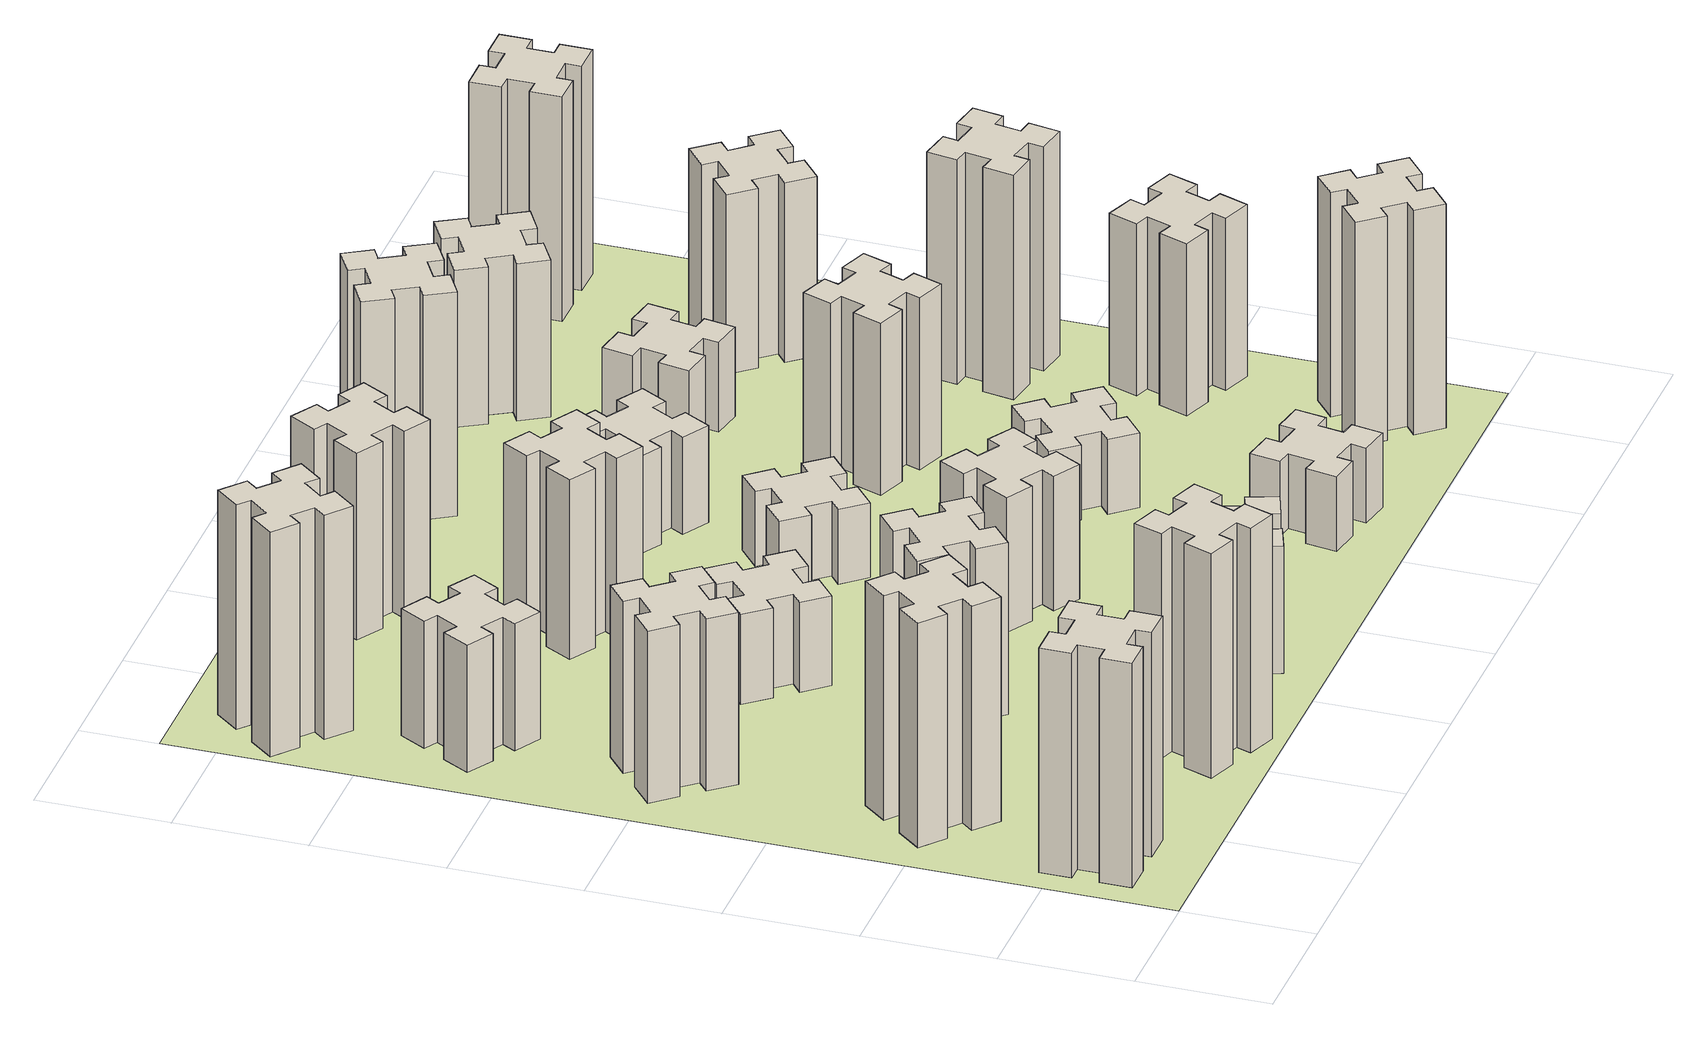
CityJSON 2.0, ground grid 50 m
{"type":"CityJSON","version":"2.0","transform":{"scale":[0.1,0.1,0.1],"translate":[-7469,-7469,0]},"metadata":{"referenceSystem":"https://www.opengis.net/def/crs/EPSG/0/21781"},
"CityObjects":{
"building1":{"type":"Building","attributes":{"class":"1000","function":"1000","usage":"1000","yearOfConstruction":2016,"roofType":"1000","measuredHeight":90,"storeysAboveGround":30,"storeysBelowGround":0},"geometry":[{"type":"Solid","lod":"1","boundaries":[[[[0,1,2,3,4,5,6,7,8,9,10,11,12,13,14,15,16,17,18,19]],[[17,16,20,21]],[[16,15,22,20]],[[15,14,23,22]],[[14,13,24,23]],[[13,12,25,24]],[[12,11,26,25]],[[11,10,27,26]],[[10,9,28,27]],[[9,8,29,28]],[[8,7,30,29]],[[7,6,31,30]],[[6,5,32,31]],[[5,4,33,32]],[[4,3,34,33]],[[3,2,35,34]],[[2,1,36,35]],[[1,0,37,36]],[[0,19,38,37]],[[19,18,39,38]],[[18,17,21,39]],[[24,25,26,27,28,29,30,31,32,33,34,35,36,37,38,39,21,20,22,23]]]]}]},
"building2":{"type":"Building","attributes":{"class":"1000","function":"1000","usage":"1000","yearOfConstruction":2016,"roofType":"1000","measuredHeight":90,"storeysAboveGround":30,"storeysBelowGround":0},"geometry":[{"type":"Solid","lod":"1","boundaries":[[[[40,41,42,43,44,45,46,47,48,49,50,51,52,53,54,55,56,57,58,59]],[[57,56,60,61]],[[56,55,62,60]],[[55,54,63,62]],[[54,53,64,63]],[[53,52,65,64]],[[52,51,66,65]],[[51,50,67,66]],[[50,49,68,67]],[[49,48,69,68]],[[48,47,70,69]],[[47,46,71,70]],[[46,45,72,71]],[[45,44,73,72]],[[44,43,74,73]],[[43,42,75,74]],[[42,41,76,75]],[[41,40,77,76]],[[40,59,78,77]],[[59,58,79,78]],[[58,57,61,79]],[[64,65,66,67,68,69,70,71,72,73,74,75,76,77,78,79,61,60,62,63]]]]}]},
"building3":{"type":"Building","attributes":{"class":"1000","function":"1000","usage":"1000","yearOfConstruction":2016,"roofType":"1000","measuredHeight":69,"storeysAboveGround":30,"storeysBelowGround":0},"geometry":[{"type":"Solid","lod":"1","boundaries":[[[[80,81,82,83,84,85,86,87,88,89,90,91,92,93,94,95,96,97,98,99]],[[97,96,100,101]],[[96,95,102,100]],[[95,94,103,102]],[[94,93,104,103]],[[93,92,105,104]],[[92,91,106,105]],[[91,90,107,106]],[[90,89,108,107]],[[89,88,109,108]],[[88,87,110,109]],[[87,86,111,110]],[[86,85,112,111]],[[85,84,113,112]],[[84,83,114,113]],[[83,82,115,114]],[[82,81,116,115]],[[81,80,117,116]],[[80,99,118,117]],[[99,98,119,118]],[[98,97,101,119]],[[104,105,106,107,108,109,110,111,112,113,114,115,116,117,118,119,101,100,102,103]]]]}]},
"building4":{"type":"Building","attributes":{"class":"1000","function":"1000","usage":"1000","yearOfConstruction":2016,"roofType":"1000","measuredHeight":51,"storeysAboveGround":30,"storeysBelowGround":0},"geometry":[{"type":"Solid","lod":"1","boundaries":[[[[120,121,122,123,124,125,126,127,128,129,130,131,132,133,134,135,136,137,138,139]],[[137,136,140,141]],[[136,135,142,140]],[[135,134,143,142]],[[134,133,144,143]],[[133,132,145,144]],[[132,131,146,145]],[[131,130,147,146]],[[130,129,148,147]],[[129,128,149,148]],[[128,127,150,149]],[[127,126,151,150]],[[126,125,152,151]],[[125,124,153,152]],[[124,123,154,153]],[[123,122,155,154]],[[122,121,156,155]],[[121,120,157,156]],[[120,139,158,157]],[[139,138,159,158]],[[138,137,141,159]],[[144,145,146,147,148,149,150,151,152,153,154,155,156,157,158,159,141,140,142,143]]]]}]},
"building5":{"type":"Building","attributes":{"class":"1000","function":"1000","usage":"1000","yearOfConstruction":2016,"roofType":"1000","measuredHeight":90,"storeysAboveGround":30,"storeysBelowGround":0},"geometry":[{"type":"Solid","lod":"1","boundaries":[[[[160,161,162,163,164,165,166,167,168,169,170,171,172,173,174,175,176,177,178,179]],[[177,176,180,181]],[[176,175,182,180]],[[175,174,183,182]],[[174,173,184,183]],[[173,172,185,184]],[[172,171,186,185]],[[171,170,187,186]],[[170,169,188,187]],[[169,168,189,188]],[[168,167,190,189]],[[167,166,191,190]],[[166,165,192,191]],[[165,164,193,192]],[[164,163,194,193]],[[163,162,195,194]],[[162,161,196,195]],[[161,160,197,196]],[[160,179,198,197]],[[179,178,199,198]],[[178,177,181,199]],[[184,185,186,187,188,189,190,191,192,193,194,195,196,197,198,199,181,180,182,183]]]]}]},
"building6":{"type":"Building","attributes":{"class":"1000","function":"1000","usage":"1000","yearOfConstruction":2016,"roofType":"1000","measuredHeight":90,"storeysAboveGround":30,"storeysBelowGround":0},"geometry":[{"type":"Solid","lod":"1","boundaries":[[[[200,201,202,203,204,205,206,207,208,209,210,211,212,213,214,215,216,217,218,219]],[[217,216,220,221]],[[216,215,222,220]],[[215,214,223,222]],[[214,213,224,223]],[[213,212,225,224]],[[212,211,226,225]],[[211,210,227,226]],[[210,209,228,227]],[[209,208,229,228]],[[208,207,230,229]],[[207,206,231,230]],[[206,205,232,231]],[[205,204,233,232]],[[204,203,234,233]],[[203,202,235,234]],[[202,201,236,235]],[[201,200,237,236]],[[200,219,238,237]],[[219,218,239,238]],[[218,217,221,239]],[[224,225,226,227,228,229,230,231,232,233,234,235,236,237,238,239,221,220,222,223]]]]}]},
"building7":{"type":"Building","attributes":{"class":"1000","function":"1000","usage":"1000","yearOfConstruction":2016,"roofType":"1000","measuredHeight":69,"storeysAboveGround":30,"storeysBelowGround":0},"geometry":[{"type":"Solid","lod":"1","boundaries":[[[[240,241,242,243,244,245,246,247,248,249,250,251,252,253,254,255,256,257,258,259]],[[257,256,260,261]],[[256,255,262,260]],[[255,254,263,262]],[[254,253,264,263]],[[253,252,265,264]],[[252,251,266,265]],[[251,250,267,266]],[[250,249,268,267]],[[249,248,269,268]],[[248,247,270,269]],[[247,246,271,270]],[[246,245,272,271]],[[245,244,273,272]],[[244,243,274,273]],[[243,242,275,274]],[[242,241,276,275]],[[241,240,277,276]],[[240,259,278,277]],[[259,258,279,278]],[[258,257,261,279]],[[264,265,266,267,268,269,270,271,272,273,274,275,276,277,278,279,261,260,262,263]]]]}]},
"building8":{"type":"Building","attributes":{"class":"1000","function":"1000","usage":"1000","yearOfConstruction":2016,"roofType":"1000","measuredHeight":36,"storeysAboveGround":30,"storeysBelowGround":0},"geometry":[{"type":"Solid","lod":"1","boundaries":[[[[280,281,282,283,284,285,286,287,288,289,290,291,292,293,294,295,296,297,298,299]],[[297,296,300,301]],[[296,295,302,300]],[[295,294,303,302]],[[294,293,304,303]],[[293,292,305,304]],[[292,291,306,305]],[[291,290,307,306]],[[290,289,308,307]],[[289,288,309,308]],[[288,287,310,309]],[[287,286,311,310]],[[286,285,312,311]],[[285,284,313,312]],[[284,283,314,313]],[[283,282,315,314]],[[282,281,316,315]],[[281,280,317,316]],[[280,299,318,317]],[[299,298,319,318]],[[298,297,301,319]],[[304,305,306,307,308,309,310,311,312,313,314,315,316,317,318,319,301,300,302,303]]]]}]},
"building9":{"type":"Building","attributes":{"class":"1000","function":"1000","usage":"1000","yearOfConstruction":2016,"roofType":"1000","measuredHeight":51,"storeysAboveGround":30,"storeysBelowGround":0},"geometry":[{"type":"Solid","lod":"1","boundaries":[[[[320,321,322,323,324,325,326,327,328,329,330,331,332,333,334,335,336,337,338,339]],[[337,336,340,341]],[[336,335,342,340]],[[335,334,343,342]],[[334,333,344,343]],[[333,332,345,344]],[[332,331,346,345]],[[331,330,347,346]],[[330,329,348,347]],[[329,328,349,348]],[[328,327,350,349]],[[327,326,351,350]],[[326,325,352,351]],[[325,324,353,352]],[[324,323,354,353]],[[323,322,355,354]],[[322,321,356,355]],[[321,320,357,356]],[[320,339,358,357]],[[339,338,359,358]],[[338,337,341,359]],[[344,345,346,347,348,349,350,351,352,353,354,355,356,357,358,359,341,340,342,343]]]]}]},
"building10":{"type":"Building","attributes":{"class":"1000","function":"1000","usage":"1000","yearOfConstruction":2016,"roofType":"1000","measuredHeight":72,"storeysAboveGround":30,"storeysBelowGround":0},"geometry":[{"type":"Solid","lod":"1","boundaries":[[[[360,361,362,363,364,365,366,367,368,369,370,371,372,373,374,375,376,377,378,379]],[[377,376,380,381]],[[376,375,382,380]],[[375,374,383,382]],[[374,373,384,383]],[[373,372,385,384]],[[372,371,386,385]],[[371,370,387,386]],[[370,369,388,387]],[[369,368,389,388]],[[368,367,390,389]],[[367,366,391,390]],[[366,365,392,391]],[[365,364,393,392]],[[364,363,394,393]],[[363,362,395,394]],[[362,361,396,395]],[[361,360,397,396]],[[360,379,398,397]],[[379,378,399,398]],[[378,377,381,399]],[[384,385,386,387,388,389,390,391,392,393,394,395,396,397,398,399,381,380,382,383]]]]}]},
"building11":{"type":"Building","attributes":{"class":"1000","function":"1000","usage":"1000","yearOfConstruction":2016,"roofType":"1000","measuredHeight":75,"storeysAboveGround":30,"storeysBelowGround":0},"geometry":[{"type":"Solid","lod":"1","boundaries":[[[[400,401,402,403,404,405,406,407,408,409,410,411,412,413,414,415,416,417,418,419]],[[417,416,420,421]],[[416,415,422,420]],[[415,414,423,422]],[[414,413,424,423]],[[413,412,425,424]],[[412,411,426,425]],[[411,410,427,426]],[[410,409,428,427]],[[409,408,429,428]],[[408,407,430,429]],[[407,406,431,430]],[[406,405,432,431]],[[405,404,433,432]],[[404,403,434,433]],[[403,402,435,434]],[[402,401,436,435]],[[401,400,437,436]],[[400,419,438,437]],[[419,418,439,438]],[[418,417,421,439]],[[424,425,426,427,428,429,430,431,432,433,434,435,436,437,438,439,421,420,422,423]]]]}]},
"building12":{"type":"Building","attributes":{"class":"1000","function":"1000","usage":"1000","yearOfConstruction":2016,"roofType":"1000","measuredHeight":54,"storeysAboveGround":30,"storeysBelowGround":0},"geometry":[{"type":"Solid","lod":"1","boundaries":[[[[440,441,442,443,444,445,446,447,448,449,450,451,452,453,454,455,456,457,458,459]],[[457,456,460,461]],[[456,455,462,460]],[[455,454,463,462]],[[454,453,464,463]],[[453,452,465,464]],[[452,451,466,465]],[[451,450,467,466]],[[450,449,468,467]],[[449,448,469,468]],[[448,447,470,469]],[[447,446,471,470]],[[446,445,472,471]],[[445,444,473,472]],[[444,443,474,473]],[[443,442,475,474]],[[442,441,476,475]],[[441,440,477,476]],[[440,459,478,477]],[[459,458,479,478]],[[458,457,461,479]],[[464,465,466,467,468,469,470,471,472,473,474,475,476,477,478,479,461,460,462,463]]]]}]},
"building13":{"type":"Building","attributes":{"class":"1000","function":"1000","usage":"1000","yearOfConstruction":2016,"roofType":"1000","measuredHeight":30,"storeysAboveGround":30,"storeysBelowGround":0},"geometry":[{"type":"Solid","lod":"1","boundaries":[[[[480,481,482,483,484,485,486,487,488,489,490,491,492,493,494,495,496,497,498,499]],[[497,496,500,501]],[[496,495,502,500]],[[495,494,503,502]],[[494,493,504,503]],[[493,492,505,504]],[[492,491,506,505]],[[491,490,507,506]],[[490,489,508,507]],[[489,488,509,508]],[[488,487,510,509]],[[487,486,511,510]],[[486,485,512,511]],[[485,484,513,512]],[[484,483,514,513]],[[483,482,515,514]],[[482,481,516,515]],[[481,480,517,516]],[[480,499,518,517]],[[499,498,519,518]],[[498,497,501,519]],[[504,505,506,507,508,509,510,511,512,513,514,515,516,517,518,519,501,500,502,503]]]]}]},
"building14":{"type":"Building","attributes":{"class":"1000","function":"1000","usage":"1000","yearOfConstruction":2016,"roofType":"1000","measuredHeight":39,"storeysAboveGround":30,"storeysBelowGround":0},"geometry":[{"type":"Solid","lod":"1","boundaries":[[[[520,521,522,523,524,525,526,527,528,529,530,531,532,533,534,535,536,537,538,539]],[[537,536,540,541]],[[536,535,542,540]],[[535,534,543,542]],[[534,533,544,543]],[[533,532,545,544]],[[532,531,546,545]],[[531,530,547,546]],[[530,529,548,547]],[[529,528,549,548]],[[528,527,550,549]],[[527,526,551,550]],[[526,525,552,551]],[[525,524,553,552]],[[524,523,554,553]],[[523,522,555,554]],[[522,521,556,555]],[[521,520,557,556]],[[520,539,558,557]],[[539,538,559,558]],[[538,537,541,559]],[[544,545,546,547,548,549,550,551,552,553,554,555,556,557,558,559,541,540,542,543]]]]}]},
"building15":{"type":"Building","attributes":{"class":"1000","function":"1000","usage":"1000","yearOfConstruction":2016,"roofType":"1000","measuredHeight":30,"storeysAboveGround":30,"storeysBelowGround":0},"geometry":[{"type":"Solid","lod":"1","boundaries":[[[[560,561,562,563,564,565,566,567,568,569,570,571,572,573,574,575,576,577,578,579]],[[577,576,580,581]],[[576,575,582,580]],[[575,574,583,582]],[[574,573,584,583]],[[573,572,585,584]],[[572,571,586,585]],[[571,570,587,586]],[[570,569,588,587]],[[569,568,589,588]],[[568,567,590,589]],[[567,566,591,590]],[[566,565,592,591]],[[565,564,593,592]],[[564,563,594,593]],[[563,562,595,594]],[[562,561,596,595]],[[561,560,597,596]],[[560,579,598,597]],[[579,578,599,598]],[[578,577,581,599]],[[584,585,586,587,588,589,590,591,592,593,594,595,596,597,598,599,581,580,582,583]]]]}]},
"building16":{"type":"Building","attributes":{"class":"1000","function":"1000","usage":"1000","yearOfConstruction":2016,"roofType":"1000","measuredHeight":90,"storeysAboveGround":30,"storeysBelowGround":0},"geometry":[{"type":"Solid","lod":"1","boundaries":[[[[600,601,602,603,604,605,606,607,608,609,610,611,612,613,614,615,616,617,618,619]],[[617,616,620,621]],[[616,615,622,620]],[[615,614,623,622]],[[614,613,624,623]],[[613,612,625,624]],[[612,611,626,625]],[[611,610,627,626]],[[610,609,628,627]],[[609,608,629,628]],[[608,607,630,629]],[[607,606,631,630]],[[606,605,632,631]],[[605,604,633,632]],[[604,603,634,633]],[[603,602,635,634]],[[602,601,636,635]],[[601,600,637,636]],[[600,619,638,637]],[[619,618,639,638]],[[618,617,621,639]],[[624,625,626,627,628,629,630,631,632,633,634,635,636,637,638,639,621,620,622,623]]]]}]},
"building17":{"type":"Building","attributes":{"class":"1000","function":"1000","usage":"1000","yearOfConstruction":2016,"roofType":"1000","measuredHeight":30,"storeysAboveGround":30,"storeysBelowGround":0},"geometry":[{"type":"Solid","lod":"1","boundaries":[[[[640,641,642,643,644,645,646,647,648,649,650,651,652,653,654,655,656,657,658,659]],[[657,656,660,661]],[[656,655,662,660]],[[655,654,663,662]],[[654,653,664,663]],[[653,652,665,664]],[[652,651,666,665]],[[651,650,667,666]],[[650,649,668,667]],[[649,648,669,668]],[[648,647,670,669]],[[647,646,671,670]],[[646,645,672,671]],[[645,644,673,672]],[[644,643,674,673]],[[643,642,675,674]],[[642,641,676,675]],[[641,640,677,676]],[[640,659,678,677]],[[659,658,679,678]],[[658,657,661,679]],[[664,665,666,667,668,669,670,671,672,673,674,675,676,677,678,679,661,660,662,663]]]]}]},
"building18":{"type":"Building","attributes":{"class":"1000","function":"1000","usage":"1000","yearOfConstruction":2016,"roofType":"1000","measuredHeight":69,"storeysAboveGround":30,"storeysBelowGround":0},"geometry":[{"type":"Solid","lod":"1","boundaries":[[[[680,681,682,683,684,685,686,687,688,689,690,691,692,693,694,695,696,697,698,699]],[[697,696,700,701]],[[696,695,702,700]],[[695,694,703,702]],[[694,693,704,703]],[[693,692,705,704]],[[692,691,706,705]],[[691,690,707,706]],[[690,689,708,707]],[[689,688,709,708]],[[688,687,710,709]],[[687,686,711,710]],[[686,685,712,711]],[[685,684,713,712]],[[684,683,714,713]],[[683,682,715,714]],[[682,681,716,715]],[[681,680,717,716]],[[680,699,718,717]],[[699,698,719,718]],[[698,697,701,719]],[[704,705,706,707,708,709,710,711,712,713,714,715,716,717,718,719,701,700,702,703]]]]}]},
"building19":{"type":"Building","attributes":{"class":"1000","function":"1000","usage":"1000","yearOfConstruction":2016,"roofType":"1000","measuredHeight":36,"storeysAboveGround":30,"storeysBelowGround":0},"geometry":[{"type":"Solid","lod":"1","boundaries":[[[[720,721,722,723,724,725,726,727,728,729,730,731,732,733,734,735,736,737,738,739]],[[737,736,740,741]],[[736,735,742,740]],[[735,734,743,742]],[[734,733,744,743]],[[733,732,745,744]],[[732,731,746,745]],[[731,730,747,746]],[[730,729,748,747]],[[729,728,749,748]],[[728,727,750,749]],[[727,726,751,750]],[[726,725,752,751]],[[725,724,753,752]],[[724,723,754,753]],[[723,722,755,754]],[[722,721,756,755]],[[721,720,757,756]],[[720,739,758,757]],[[739,738,759,758]],[[738,737,741,759]],[[744,745,746,747,748,749,750,751,752,753,754,755,756,757,758,759,741,740,742,743]]]]}]},
"building20":{"type":"Building","attributes":{"class":"1000","function":"1000","usage":"1000","yearOfConstruction":2016,"roofType":"1000","measuredHeight":90,"storeysAboveGround":30,"storeysBelowGround":0},"geometry":[{"type":"Solid","lod":"1","boundaries":[[[[760,761,762,763,764,765,766,767,768,769,770,771,772,773,774,775,776,777,778,779]],[[777,776,780,781]],[[776,775,782,780]],[[775,774,783,782]],[[774,773,784,783]],[[773,772,785,784]],[[772,771,786,785]],[[771,770,787,786]],[[770,769,788,787]],[[769,768,789,788]],[[768,767,790,789]],[[767,766,791,790]],[[766,765,792,791]],[[765,764,793,792]],[[764,763,794,793]],[[763,762,795,794]],[[762,761,796,795]],[[761,760,797,796]],[[760,779,798,797]],[[779,778,799,798]],[[778,777,781,799]],[[784,785,786,787,788,789,790,791,792,793,794,795,796,797,798,799,781,780,782,783]]]]}]},
"building21":{"type":"Building","attributes":{"class":"1000","function":"1000","usage":"1000","yearOfConstruction":2016,"roofType":"1000","measuredHeight":63,"storeysAboveGround":30,"storeysBelowGround":0},"geometry":[{"type":"Solid","lod":"1","boundaries":[[[[800,801,802,803,804,805,806,807,808,809,810,811,812,813,814,815,816,817,818,819]],[[817,816,820,821]],[[816,815,822,820]],[[815,814,823,822]],[[814,813,824,823]],[[813,812,825,824]],[[812,811,826,825]],[[811,810,827,826]],[[810,809,828,827]],[[809,808,829,828]],[[808,807,830,829]],[[807,806,831,830]],[[806,805,832,831]],[[805,804,833,832]],[[804,803,834,833]],[[803,802,835,834]],[[802,801,836,835]],[[801,800,837,836]],[[800,819,838,837]],[[819,818,839,838]],[[818,817,821,839]],[[824,825,826,827,828,829,830,831,832,833,834,835,836,837,838,839,821,820,822,823]]]]}]},
"building22":{"type":"Building","attributes":{"class":"1000","function":"1000","usage":"1000","yearOfConstruction":2016,"roofType":"1000","measuredHeight":69,"storeysAboveGround":30,"storeysBelowGround":0},"geometry":[{"type":"Solid","lod":"1","boundaries":[[[[840,841,842,843,844,845,846,847,848,849,850,851,852,853,854,855,856,857,858,859]],[[857,856,860,861]],[[856,855,862,860]],[[855,854,863,862]],[[854,853,864,863]],[[853,852,865,864]],[[852,851,866,865]],[[851,850,867,866]],[[850,849,868,867]],[[849,848,869,868]],[[848,847,870,869]],[[847,846,871,870]],[[846,845,872,871]],[[845,844,873,872]],[[844,843,874,873]],[[843,842,875,874]],[[842,841,876,875]],[[841,840,877,876]],[[840,859,878,877]],[[859,858,879,878]],[[858,857,861,879]],[[864,865,866,867,868,869,870,871,872,873,874,875,876,877,878,879,861,860,862,863]]]]}]},
"building23":{"type":"Building","attributes":{"class":"1000","function":"1000","usage":"1000","yearOfConstruction":2016,"roofType":"1000","measuredHeight":90,"storeysAboveGround":30,"storeysBelowGround":0},"geometry":[{"type":"Solid","lod":"1","boundaries":[[[[880,881,882,883,884,885,886,887,888,889,890,891,892,893,894,895,896,897,898,899]],[[897,896,900,901]],[[896,895,902,900]],[[895,894,903,902]],[[894,893,904,903]],[[893,892,905,904]],[[892,891,906,905]],[[891,890,907,906]],[[890,889,908,907]],[[889,888,909,908]],[[888,887,910,909]],[[887,886,911,910]],[[886,885,912,911]],[[885,884,913,912]],[[884,883,914,913]],[[883,882,915,914]],[[882,881,916,915]],[[881,880,917,916]],[[880,899,918,917]],[[899,898,919,918]],[[898,897,901,919]],[[904,905,906,907,908,909,910,911,912,913,914,915,916,917,918,919,901,900,902,903]]]]}]},
"building24":{"type":"Building","attributes":{"class":"1000","function":"1000","usage":"1000","yearOfConstruction":2016,"roofType":"1000","measuredHeight":72,"storeysAboveGround":30,"storeysBelowGround":0},"geometry":[{"type":"Solid","lod":"1","boundaries":[[[[920,921,922,923,924,925,926,927,928,929,930,931,932,933,934,935,936,937,938,939]],[[937,936,940,941]],[[936,935,942,940]],[[935,934,943,942]],[[934,933,944,943]],[[933,932,945,944]],[[932,931,946,945]],[[931,930,947,946]],[[930,929,948,947]],[[929,928,949,948]],[[928,927,950,949]],[[927,926,951,950]],[[926,925,952,951]],[[925,924,953,952]],[[924,923,954,953]],[[923,922,955,954]],[[922,921,956,955]],[[921,920,957,956]],[[920,939,958,957]],[[939,938,959,958]],[[938,937,941,959]],[[944,945,946,947,948,949,950,951,952,953,954,955,956,957,958,959,941,940,942,943]]]]}]},
"building25":{"type":"Building","attributes":{"class":"1000","function":"1000","usage":"1000","yearOfConstruction":2016,"roofType":"1000","measuredHeight":90,"storeysAboveGround":30,"storeysBelowGround":0},"geometry":[{"type":"Solid","lod":"1","boundaries":[[[[960,961,962,963,964,965,966,967,968,969,970,971,972,973,974,975,976,977,978,979]],[[977,976,980,981]],[[976,975,982,980]],[[975,974,983,982]],[[974,973,984,983]],[[973,972,985,984]],[[972,971,986,985]],[[971,970,987,986]],[[970,969,988,987]],[[969,968,989,988]],[[968,967,990,989]],[[967,966,991,990]],[[966,965,992,991]],[[965,964,993,992]],[[964,963,994,993]],[[963,962,995,994]],[[962,961,996,995]],[[961,960,997,996]],[[960,979,998,997]],[[979,978,999,998]],[[978,977,981,999]],[[984,985,986,987,988,989,990,991,992,993,994,995,996,997,998,999,981,980,982,983]]]]}]},
"landuse1":{"type":"LandUse","attributes":{"name":"plot1","function":"1010"},"geometry":[{"type":"MultiSurface","lod":"1","boundaries":[[[1000,1001,1002,1003]]]}]}
},
"vertices":[
[165,425,0],[165,325,0],[105,325,0],[105,205,0],[225,205,0],[225,265,0],[325,265,0],[325,205,0],[445,205,0],[445,325,0],[385,325,0],[385,425,0],[445,425,0],[445,545,0],[325,545,0],[325,485,0],[225,485,0],[225,545,0],[105,545,0],[105,425,0],[225,485,900],[225,545,900],[325,485,900],[325,545,900],[445,545,900],[445,425,900],[385,425,900],[385,325,900],[445,325,900],[445,205,900],[325,205,900],[325,265,900],[225,265,900],[225,205,900],[105,205,900],[105,325,900],[165,325,900],[165,425,900],[105,425,900],[105,545,900],
[484,1067,0],[408,1132,0],[446,1178,0],[354,1255,0],[277,1163,0],[323,1124,0],[259,1048,0],[213,1086,0],[136,994,0],[228,917,0],[266,963,0],[343,899,0],[304,853,0],[396,776,0],[473,868,0],[427,906,0],[492,983,0],[538,944,0],[615,1036,0],[523,1113,0],[492,983,900],[538,944,900],[427,906,900],[473,868,900],[396,776,900],[304,853,900],[343,899,900],[266,963,900],[228,917,900],[136,994,900],[213,1086,900],[259,1048,900],[323,1124,900],[277,1163,900],[354,1255,900],[446,1178,900],[408,1132,900],[484,1067,900],[523,1113,900],[615,1036,900],
[492,1988,0],[427,2064,0],[473,2103,0],[396,2195,0],[304,2118,0],[343,2072,0],[266,2007,0],[228,2053,0],[136,1976,0],[213,1884,0],[259,1923,0],[323,1846,0],[277,1808,0],[354,1716,0],[446,1793,0],[408,1839,0],[484,1903,0],[523,1857,0],[615,1934,0],[538,2026,0],[484,1903,690],[523,1857,690],[408,1839,690],[446,1793,690],[354,1716,690],[277,1808,690],[323,1846,690],[259,1923,690],[213,1884,690],[136,1976,690],[228,2053,690],[266,2007,690],[343,2072,690],[304,2118,690],[396,2195,690],[473,2103,690],[427,2064,690],[492,1988,690],[538,2026,690],[615,1934,690],
[446,2597,0],[496,2684,0],[548,2654,0],[608,2758,0],[504,2818,0],[474,2766,0],[387,2816,0],[417,2868,0],[313,2928,0],[253,2824,0],[305,2794,0],[255,2707,0],[203,2737,0],[143,2633,0],[247,2573,0],[277,2625,0],[364,2575,0],[334,2523,0],[438,2463,0],[498,2567,0],[364,2575,510],[334,2523,510],[277,2625,510],[247,2573,510],[143,2633,510],[203,2737,510],[255,2707,510],[305,2794,510],[253,2824,510],[313,2928,510],[417,2868,510],[387,2816,510],[474,2766,510],[504,2818,510],[608,2758,510],[548,2654,510],[496,2684,510],[446,2597,510],[498,2567,510],[438,2463,510],
[1029,360,0],[995,266,0],[939,287,0],[897,174,0],[1010,133,0],[1031,189,0],[1125,155,0],[1104,99,0],[1217,57,0],[1258,170,0],[1202,191,0],[1236,285,0],[1292,264,0],[1333,377,0],[1220,418,0],[1200,362,0],[1106,396,0],[1127,452,0],[1014,493,0],[973,380,0],[1106,396,900],[1127,452,900],[1200,362,900],[1220,418,900],[1333,377,900],[1292,264,900],[1236,285,900],[1202,191,900],[1258,170,900],[1217,57,900],[1104,99,900],[1125,155,900],[1031,189,900],[1010,133,900],[897,174,900],[939,287,900],[995,266,900],[1029,360,900],[973,380,900],[1014,493,900],
[384,3387,0],[308,3452,0],[346,3498,0],[254,3575,0],[177,3483,0],[223,3444,0],[159,3368,0],[113,3406,0],[36,3314,0],[128,3237,0],[166,3283,0],[243,3219,0],[204,3173,0],[296,3096,0],[373,3188,0],[327,3226,0],[392,3303,0],[438,3264,0],[515,3356,0],[423,3433,0],[392,3303,900],[438,3264,900],[327,3226,900],[373,3188,900],[296,3096,900],[204,3173,900],[243,3219,900],[166,3283,900],[128,3237,900],[36,3314,900],[113,3406,900],[159,3368,900],[223,3444,900],[177,3483,900],[254,3575,900],[346,3498,900],[308,3452,900],[384,3387,900],[423,3433,900],[515,3356,900],
[1083,1332,0],[1006,1267,0],[968,1313,0],[876,1236,0],[953,1144,0],[999,1183,0],[1063,1106,0],[1017,1068,0],[1094,976,0],[1186,1053,0],[1148,1099,0],[1224,1163,0],[1263,1117,0],[1355,1194,0],[1278,1286,0],[1232,1248,0],[1167,1324,0],[1213,1363,0],[1136,1455,0],[1044,1378,0],[1167,1324,690],[1213,1363,690],[1232,1248,690],[1278,1286,690],[1355,1194,690],[1263,1117,690],[1224,1163,690],[1148,1099,690],[1186,1053,690],[1094,976,690],[1017,1068,690],[1063,1106,690],[999,1183,690],[953,1144,690],[876,1236,690],[968,1313,690],[1006,1267,690],[1083,1332,690],[1044,1378,690],[1136,1455,690],
[1083,1972,0],[1006,1907,0],[968,1953,0],[876,1876,0],[953,1784,0],[999,1823,0],[1063,1746,0],[1017,1708,0],[1094,1616,0],[1186,1693,0],[1148,1739,0],[1224,1803,0],[1263,1757,0],[1355,1834,0],[1278,1926,0],[1232,1888,0],[1167,1964,0],[1213,2003,0],[1136,2095,0],[1044,2018,0],[1167,1964,360],[1213,2003,360],[1232,1888,360],[1278,1926,360],[1355,1834,360],[1263,1757,360],[1224,1803,360],[1148,1739,360],[1186,1693,360],[1094,1616,360],[1017,1708,360],[1063,1746,360],[999,1823,360],[953,1784,360],[876,1876,360],[968,1953,360],[1006,1907,360],[1083,1972,360],[1044,2018,360],[1136,2095,360],
[1765,496,0],[1671,462,0],[1650,518,0],[1537,477,0],[1579,364,0],[1635,385,0],[1669,291,0],[1613,270,0],[1654,157,0],[1767,199,0],[1746,255,0],[1840,289,0],[1860,233,0],[1973,274,0],[1932,387,0],[1876,366,0],[1842,460,0],[1898,480,0],[1857,593,0],[1744,552,0],[1842,460,510],[1898,480,510],[1876,366,510],[1932,387,510],[1973,274,510],[1860,233,510],[1840,289,510],[1746,255,510],[1767,199,510],[1654,157,510],[1613,270,510],[1669,291,510],[1635,385,510],[1579,364,510],[1537,477,510],[1650,518,510],[1671,462,510],[1765,496,510],[1744,552,510],[1857,593,510],
[1314,2666,0],[1227,2716,0],[1257,2768,0],[1153,2828,0],[1093,2724,0],[1145,2694,0],[1095,2607,0],[1043,2637,0],[983,2533,0],[1087,2473,0],[1117,2525,0],[1204,2475,0],[1174,2423,0],[1278,2363,0],[1338,2467,0],[1286,2497,0],[1336,2584,0],[1388,2554,0],[1448,2658,0],[1344,2718,0],[1336,2584,720],[1388,2554,720],[1286,2497,720],[1338,2467,720],[1278,2363,720],[1174,2423,720],[1204,2475,720],[1117,2525,720],[1087,2473,720],[983,2533,720],[1043,2637,720],[1095,2607,720],[1145,2694,720],[1093,2724,720],[1153,2828,720],[1257,2768,720],[1227,2716,720],[1314,2666,720],[1344,2718,720],[1448,2658,720],
[1214,3406,0],[1127,3456,0],[1157,3508,0],[1053,3568,0],[993,3464,0],[1045,3434,0],[995,3347,0],[943,3377,0],[883,3273,0],[987,3213,0],[1017,3265,0],[1104,3215,0],[1074,3163,0],[1178,3103,0],[1238,3207,0],[1186,3237,0],[1236,3324,0],[1288,3294,0],[1348,3398,0],[1244,3458,0],[1236,3324,750],[1288,3294,750],[1186,3237,750],[1238,3207,750],[1178,3103,750],[1074,3163,750],[1104,3215,750],[1017,3265,750],[987,3213,750],[883,3273,750],[943,3377,750],[995,3347,750],[1045,3434,750],[993,3464,750],[1053,3568,750],[1157,3508,750],[1127,3456,750],[1214,3406,750],[1244,3458,750],[1348,3398,750],
[1954,1286,0],[1867,1336,0],[1897,1388,0],[1793,1448,0],[1733,1344,0],[1785,1314,0],[1735,1227,0],[1683,1257,0],[1623,1153,0],[1727,1093,0],[1757,1145,0],[1844,1095,0],[1814,1043,0],[1918,983,0],[1978,1087,0],[1926,1117,0],[1976,1204,0],[2028,1174,0],[2088,1278,0],[1984,1338,0],[1976,1204,540],[2028,1174,540],[1926,1117,540],[1978,1087,540],[1918,983,540],[1814,1043,540],[1844,1095,540],[1757,1145,540],[1727,1093,540],[1623,1153,540],[1683,1257,540],[1735,1227,540],[1785,1314,540],[1733,1344,540],[1793,1448,540],[1897,1388,540],[1867,1336,540],[1954,1286,540],[1984,1338,540],[2088,1278,540],
[1972,1988,0],[1907,2064,0],[1953,2103,0],[1876,2195,0],[1784,2118,0],[1823,2072,0],[1746,2007,0],[1708,2053,0],[1616,1976,0],[1693,1884,0],[1739,1923,0],[1803,1846,0],[1757,1808,0],[1834,1716,0],[1926,1793,0],[1888,1839,0],[1964,1903,0],[2003,1857,0],[2095,1934,0],[2018,2026,0],[1964,1903,300],[2003,1857,300],[1888,1839,300],[1926,1793,300],[1834,1716,300],[1757,1808,300],[1803,1846,300],[1739,1923,300],[1693,1884,300],[1616,1976,300],[1708,2053,300],[1746,2007,300],[1823,2072,300],[1784,2118,300],[1876,2195,300],[1953,2103,300],[1907,2064,300],[1972,1988,300],[2018,2026,300],[2095,1934,300],
[2026,2497,0],[2076,2584,0],[2128,2554,0],[2188,2658,0],[2084,2718,0],[2054,2666,0],[1967,2716,0],[1997,2768,0],[1893,2828,0],[1833,2724,0],[1885,2694,0],[1835,2607,0],[1783,2637,0],[1723,2533,0],[1827,2473,0],[1857,2525,0],[1944,2475,0],[1914,2423,0],[2018,2363,0],[2078,2467,0],[1944,2475,390],[1914,2423,390],[1857,2525,390],[1827,2473,390],[1723,2533,390],[1783,2637,390],[1835,2607,390],[1885,2694,390],[1833,2724,390],[1893,2828,390],[1997,2768,390],[1967,2716,390],[2054,2666,390],[2084,2718,390],[2188,2658,390],[2128,2554,390],[2076,2584,390],[2026,2497,390],[2078,2467,390],[2018,2363,390],
[2596,444,0],[2578,345,0],[2519,356,0],[2498,237,0],[2617,217,0],[2627,276,0],[2725,258,0],[2715,199,0],[2833,178,0],[2854,297,0],[2795,307,0],[2812,405,0],[2871,395,0],[2892,513,0],[2774,534,0],[2764,475,0],[2665,492,0],[2676,551,0],[2557,572,0],[2537,454,0],[2665,492,300],[2676,551,300],[2764,475,300],[2774,534,300],[2892,513,300],[2871,395,300],[2812,405,300],[2795,307,300],[2854,297,300],[2833,178,300],[2715,199,300],[2725,258,300],[2627,276,300],[2617,217,300],[2498,237,300],[2519,356,300],[2578,345,300],[2596,444,300],[2537,454,300],[2557,572,300],
[1844,3556,0],[1757,3506,0],[1727,3558,0],[1623,3498,0],[1683,3394,0],[1735,3424,0],[1785,3337,0],[1733,3307,0],[1793,3203,0],[1897,3263,0],[1867,3315,0],[1954,3365,0],[1984,3313,0],[2088,3373,0],[2028,3477,0],[1976,3447,0],[1926,3534,0],[1978,3564,0],[1918,3668,0],[1814,3608,0],[1926,3534,900],[1978,3564,900],[1976,3447,900],[2028,3477,900],[2088,3373,900],[1984,3313,900],[1954,3365,900],[1867,3315,900],[1897,3263,900],[1793,3203,900],[1733,3307,900],[1785,3337,900],[1735,3424,900],[1683,3394,900],[1623,3498,900],[1727,3558,900],[1757,3506,900],[1844,3556,900],[1814,3608,900],[1918,3668,900],
[2628,1099,0],[2704,1163,0],[2743,1117,0],[2835,1194,0],[2758,1286,0],[2712,1248,0],[2647,1324,0],[2693,1363,0],[2616,1455,0],[2524,1378,0],[2563,1332,0],[2486,1267,0],[2448,1313,0],[2356,1236,0],[2433,1144,0],[2479,1183,0],[2543,1106,0],[2497,1068,0],[2574,976,0],[2666,1053,0],[2543,1106,300],[2497,1068,300],[2479,1183,300],[2433,1144,300],[2356,1236,300],[2448,1313,300],[2486,1267,300],[2563,1332,300],[2524,1378,300],[2616,1455,300],[2693,1363,300],[2647,1324,300],[2712,1248,300],[2758,1286,300],[2835,1194,300],[2743,1117,300],[2704,1163,300],[2628,1099,300],[2666,1053,300],[2574,976,300],
[2682,1871,0],[2716,1965,0],[2772,1944,0],[2813,2057,0],[2700,2098,0],[2680,2042,0],[2586,2076,0],[2607,2132,0],[2494,2173,0],[2453,2060,0],[2509,2040,0],[2475,1946,0],[2419,1967,0],[2377,1854,0],[2490,1813,0],[2511,1869,0],[2605,1835,0],[2584,1779,0],[2697,1737,0],[2738,1850,0],[2605,1835,690],[2584,1779,690],[2511,1869,690],[2490,1813,690],[2377,1854,690],[2419,1967,690],[2475,1946,690],[2509,2040,690],[2453,2060,690],[2494,2173,690],[2607,2132,690],[2586,2076,690],[2680,2042,690],[2700,2098,690],[2813,2057,690],[2772,1944,690],[2716,1965,690],[2682,1871,690],[2738,1850,690],[2697,1737,690],
[2664,2795,0],[2565,2812,0],[2576,2871,0],[2457,2892,0],[2437,2774,0],[2496,2764,0],[2478,2665,0],[2419,2676,0],[2398,2557,0],[2517,2537,0],[2527,2596,0],[2625,2578,0],[2615,2519,0],[2733,2498,0],[2754,2617,0],[2695,2627,0],[2712,2725,0],[2771,2715,0],[2792,2833,0],[2674,2854,0],[2712,2725,360],[2771,2715,360],[2695,2627,360],[2754,2617,360],[2733,2498,360],[2615,2519,360],[2625,2578,360],[2527,2596,360],[2517,2537,360],[2398,2557,360],[2419,2676,360],[2478,2665,360],[2496,2764,360],[2437,2774,360],[2457,2892,360],[2576,2871,360],[2565,2812,360],[2664,2795,360],[2674,2854,360],[2792,2833,360],
[3468,259,0],[3544,323,0],[3583,277,0],[3675,354,0],[3598,446,0],[3552,408,0],[3487,484,0],[3533,523,0],[3456,615,0],[3364,538,0],[3403,492,0],[3326,427,0],[3288,473,0],[3196,396,0],[3273,304,0],[3319,343,0],[3383,266,0],[3337,228,0],[3414,136,0],[3506,213,0],[3383,266,900],[3337,228,900],[3319,343,900],[3273,304,900],[3196,396,900],[3288,473,900],[3326,427,900],[3403,492,900],[3364,538,900],[3456,615,900],[3533,523,900],[3487,484,900],[3552,408,900],[3598,446,900],[3675,354,900],[3583,277,900],[3544,323,900],[3468,259,900],[3506,213,900],[3414,136,900],
[2475,3324,0],[2525,3237,0],[2473,3207,0],[2533,3103,0],[2637,3163,0],[2607,3215,0],[2694,3265,0],[2724,3213,0],[2828,3273,0],[2768,3377,0],[2716,3347,0],[2666,3434,0],[2718,3464,0],[2658,3568,0],[2554,3508,0],[2584,3456,0],[2497,3406,0],[2467,3458,0],[2363,3398,0],[2423,3294,0],[2497,3406,630],[2467,3458,630],[2584,3456,630],[2554,3508,630],[2658,3568,630],[2718,3464,630],[2666,3434,630],[2716,3347,630],[2768,3377,630],[2828,3273,630],[2724,3213,630],[2694,3265,630],[2607,3215,630],[2637,3163,630],[2533,3103,630],[2473,3207,630],[2525,3237,630],[2475,3324,630],[2423,3294,630],[2363,3398,630],
[3351,1029,0],[3445,995,0],[3424,939,0],[3537,897,0],[3578,1010,0],[3522,1031,0],[3556,1125,0],[3612,1104,0],[3653,1217,0],[3540,1258,0],[3520,1202,0],[3426,1236,0],[3447,1292,0],[3334,1333,0],[3293,1220,0],[3349,1200,0],[3315,1106,0],[3259,1127,0],[3217,1014,0],[3330,973,0],[3315,1106,690],[3259,1127,690],[3349,1200,690],[3293,1220,690],[3334,1333,690],[3447,1292,690],[3426,1236,690],[3520,1202,690],[3540,1258,690],[3653,1217,690],[3612,1104,690],[3556,1125,690],[3522,1031,690],[3578,1010,690],[3537,897,690],[3424,939,690],[3445,995,690],[3351,1029,690],[3330,973,690],[3217,1014,690],
[3267,1656,0],[3365,1638,0],[3355,1579,0],[3473,1558,0],[3494,1677,0],[3435,1687,0],[3452,1785,0],[3511,1775,0],[3532,1893,0],[3414,1914,0],[3404,1855,0],[3305,1872,0],[3316,1931,0],[3197,1952,0],[3177,1834,0],[3236,1824,0],[3218,1725,0],[3159,1736,0],[3138,1617,0],[3257,1597,0],[3218,1725,900],[3159,1736,900],[3236,1824,900],[3177,1834,900],[3197,1952,900],[3316,1931,900],[3305,1872,900],[3404,1855,900],[3414,1914,900],[3532,1893,900],[3511,1775,900],[3452,1785,900],[3435,1687,900],[3494,1677,900],[3473,1558,900],[3355,1579,900],[3365,1638,900],[3267,1656,900],[3257,1597,900],[3138,1617,900],
[3119,2563,0],[3183,2486,0],[3137,2448,0],[3214,2356,0],[3306,2433,0],[3268,2479,0],[3344,2543,0],[3383,2497,0],[3475,2574,0],[3398,2666,0],[3352,2628,0],[3287,2704,0],[3333,2743,0],[3256,2835,0],[3164,2758,0],[3203,2712,0],[3126,2647,0],[3088,2693,0],[2996,2616,0],[3073,2524,0],[3126,2647,720],[3088,2693,720],[3203,2712,720],[3164,2758,720],[3256,2835,720],[3333,2743,720],[3287,2704,720],[3352,2628,720],[3398,2666,720],[3475,2574,720],[3383,2497,720],[3344,2543,720],[3268,2479,720],[3306,2433,720],[3214,2356,720],[3137,2448,720],[3183,2486,720],[3119,2563,720],[3073,2524,720],[2996,2616,720],
[3285,3325,0],[3385,3325,0],[3385,3265,0],[3505,3265,0],[3505,3385,0],[3445,3385,0],[3445,3485,0],[3505,3485,0],[3505,3605,0],[3385,3605,0],[3385,3545,0],[3285,3545,0],[3285,3605,0],[3165,3605,0],[3165,3485,0],[3225,3485,0],[3225,3385,0],[3165,3385,0],[3165,3265,0],[3285,3265,0],[3225,3385,900],[3165,3385,900],[3225,3485,900],[3165,3485,900],[3165,3605,900],[3285,3605,900],[3285,3545,900],[3385,3545,900],[3385,3605,900],[3505,3605,900],[3505,3485,900],[3445,3485,900],[3445,3385,900],[3505,3385,900],[3505,3265,900],[3385,3265,900],[3385,3325,900],[3285,3325,900],[3285,3265,900],[3165,3265,900],
[5,3705,0],[3705,3705,0],[3705,5,0],[5,5,0]
]}
